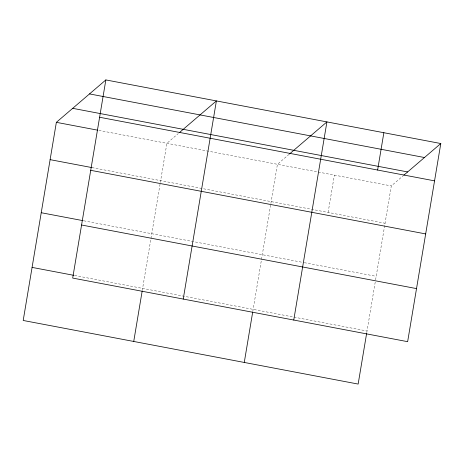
<?xml version="1.0" encoding="UTF-8"?>
<svg xmlns="http://www.w3.org/2000/svg" width="464" height="464" viewBox="0 0 464 464"><rect width="100%" height="100%" fill="white"/><g stroke="black" fill="none" stroke-linecap="round" stroke-linejoin="round"><path stroke-width="0.35" stroke-dasharray="2.32 1.74" d="M142.257 290.51L166.889 143.312L178.321 133.522M252.793 311.495L277.426 164.302L288.857 154.512M328.118 212.437L334.364 175.114M366.792 332.415L375.469 280.581M375.585 279.873L391.309 185.925L403.286 175.67M98.873 130.396L391.309 185.925M91.918 167.585L385.062 223.254M83.746 220.794L303.578 262.537M304.291 262.67L376.182 276.324M74.594 275.471L367.03 331"/><path stroke-width="0.7" d="M105.85 79.93L72.691 278.075L407.641 341.672L440.8 143.533L105.85 79.93L56.359 122.328L23.2 320.467L358.15 384.07L366.676 333.123M133.731 341.458L142.141 291.218M183.228 299.06L216.386 100.92L179.411 132.588M244.267 362.442L252.671 312.202M293.758 320.05L326.917 121.91L289.403 154.042M377.615 170.044L383.861 132.721M403.831 175.201L440.8 143.533M89.517 93.919L424.467 157.522M72.691 108.332L407.641 171.935M99.603 117.253L434.553 180.856M56.359 122.328L97.452 130.129M50.112 159.651L91.918 167.585M90.724 170.323L425.674 233.926M41.232 212.721L83.033 220.655M81.577 225.005L416.521 288.602M32.08 267.397L73.886 275.338"/></g></svg>
